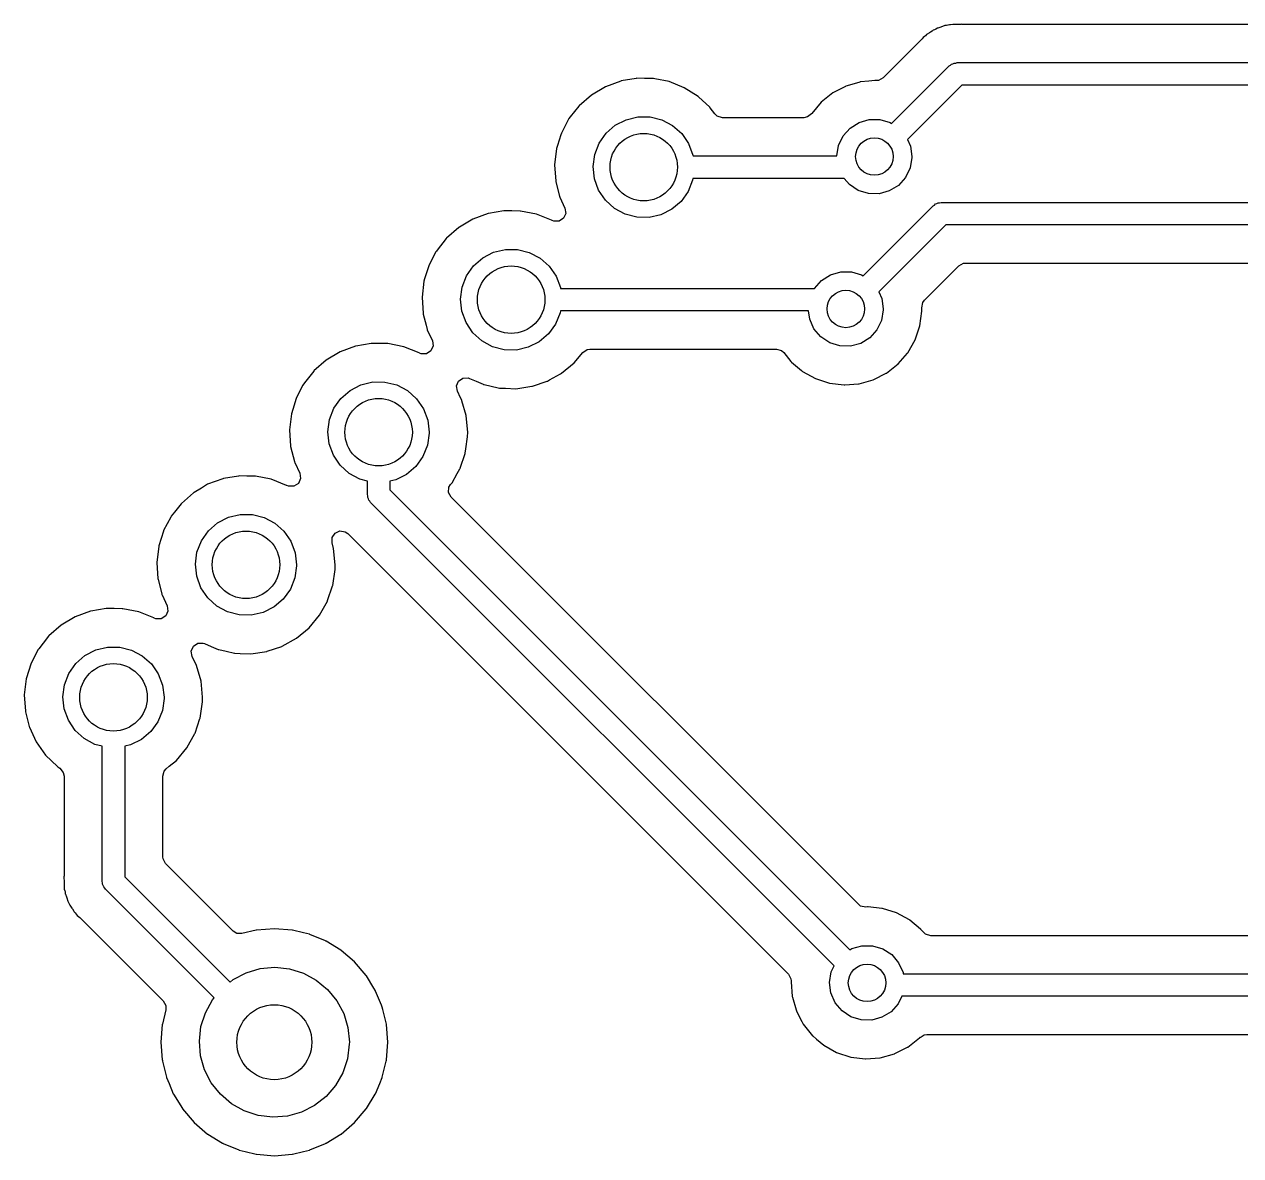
# Model space of a CAD drawing. Extents: x 41 to 172, y -227 to -42.
# Drawn here: x 56.99 to 73.21, y -91.05 to -75.96 of the extents above; entities that cross this region are included whole.
import ezdxf

# ---------------------------------------------------------------- set-up
doc = ezdxf.new("R2010")
doc.units = 0
doc.layers.add('BLACK', color=7, linetype='CONTINUOUS')

msp = doc.modelspace()

# ---------------------------------------------------------------- linework, layer by layer
at = {"layer": 'BLACK', "linetype": 'CONTINUOUS'}
for p, q in [((69.0954, -76.0495), (69.0719, -76.0665)), ((69.1092, -76.0394), (69.0954, -76.0495)), ((69.1292, -76.0315), (69.1092, -76.0394)), ((69.1469, -76.0228), (69.1292, -76.0315)), ((69.1654, -76.0119), (69.1469, -76.0228)), ((69.173, -76.0096), (69.1654, -76.0119)), ((69.2097, -75.999), (69.173, -76.0096)), ((69.173, -76.0096), (69.173, -76.0096)), ((69.221, -75.9951), (69.2097, -75.999)), ((69.2566, -75.981), (69.221, -75.9951)), ((69.2639, -75.9781), (69.2566, -75.981)), ((69.2566, -75.981), (69.2566, -75.981)), ((69.2817, -75.9759), (69.2639, -75.9781)), ((69.2852, -75.9754), (69.2817, -75.9759)), ((69.3046, -75.9714), (69.2852, -75.9754)), ((69.3107, -75.9696), (69.3046, -75.9714)), ((69.3252, -75.9654), (69.3107, -75.9696)), ((69.3331, -75.9652), (69.3252, -75.9654)), ((69.3386, -75.965), (69.3331, -75.9652)), ((69.3331, -75.9652), (69.3331, -75.9652)), ((69.3714, -75.964), (69.3386, -75.965)), ((69.3832, -75.9631), (69.3714, -75.964)), ((69.3836, -75.963), (69.3832, -75.9631)), ((69.3876, -75.9625), (69.3836, -75.963)), ((69.3836, -75.963), (69.3836, -75.963)), ((69.4166, -75.9625), (69.3876, -75.9625)), ((69.4206, -75.9624), (69.4166, -75.9625)), ((69.4835, -75.9605), (69.4206, -75.9624)), ((69.4915, -75.9602), (69.4835, -75.9605)), ((69.4835, -75.9605), (69.4835, -75.9605)), ((69.4992, -75.9619), (69.4915, -75.9602)), ((69.5111, -75.9625), (69.4992, -75.9619)), ((87.1901, -75.9625), (69.5111, -75.9625)), ((68.9372, -76.1815), (68.4435, -76.6753)), ((68.9452, -76.1728), (68.9372, -76.1815)), ((68.962, -76.1525), (68.9452, -76.1728)), ((68.9746, -76.1372), (68.962, -76.1525)), ((68.992, -76.1246), (68.9746, -76.1372)), ((69.007, -76.1117), (68.992, -76.1246)), ((69.0222, -76.0965), (69.007, -76.1117)), ((69.029, -76.0925), (69.0222, -76.0965)), ((69.062, -76.073), (69.029, -76.0925)), ((69.029, -76.0925), (69.029, -76.0925)), ((69.0719, -76.0665), (69.062, -76.073)), ((68.5552, -77.2827), (69.3229, -76.5149)), ((69.3229, -76.5149), (69.34, -76.5051)), ((69.34, -76.5051), (69.354, -76.4911)), ((69.354, -76.4911), (69.3731, -76.486)), ((69.3731, -76.486), (69.3902, -76.4761)), ((69.3902, -76.4761), (69.4099, -76.4761)), ((69.4099, -76.4761), (69.429, -76.471)), ((69.429, -76.471), (87.6096, -76.471)), ((65.1516, -76.6806), (64.9486, -76.7154)), ((65.1573, -76.6796), (65.1516, -76.6806)), ((65.1516, -76.6806), (65.1516, -76.6806)), ((65.26, -76.6809), (65.1573, -76.6796)), ((65.369, -76.6824), (65.26, -76.6809)), ((65.3748, -76.6824), (65.369, -76.6824)), ((65.369, -76.6824), (65.369, -76.6824)), ((65.3805, -76.6836), (65.3748, -76.6824)), ((65.4004, -76.6875), (65.3805, -76.6836)), ((65.3805, -76.6836), (65.3805, -76.6836)), ((65.5881, -76.7249), (65.4004, -76.6875)), ((68.3331, -76.7106), (68.2506, -76.7182)), ((68.3392, -76.7113), (68.3331, -76.7106)), ((68.3412, -76.7115), (68.3392, -76.7113)), ((68.3392, -76.7113), (68.3392, -76.7113)), ((68.3444, -76.7113), (68.3412, -76.7115)), ((68.3454, -76.7113), (68.3444, -76.7113)), ((68.3811, -76.7093), (68.3454, -76.7113)), ((68.3454, -76.7113), (68.3454, -76.7113)), ((68.4435, -76.6753), (68.3811, -76.7093)), ((64.7389, -76.7917), (64.5519, -76.9029)), ((64.9429, -76.7164), (64.7389, -76.7917)), ((64.9486, -76.7154), (64.9429, -76.7164)), ((64.9486, -76.7154), (64.9486, -76.7154)), ((65.7902, -76.8055), (65.5881, -76.7249)), ((65.9741, -76.9215), (65.7902, -76.8055)), ((67.8501, -76.8347), (67.7711, -76.876)), ((67.9409, -76.7873), (67.8501, -76.8347)), ((67.9464, -76.7844), (67.9409, -76.7873)), ((67.9409, -76.7873), (67.9409, -76.7873)), ((68.0251, -76.7612), (67.9464, -76.7844)), ((68.1302, -76.7303), (68.0251, -76.7612)), ((68.1361, -76.7286), (68.1302, -76.7303)), ((68.1302, -76.7303), (68.1302, -76.7303)), ((68.1422, -76.728), (68.1361, -76.7286)), ((68.1423, -76.728), (68.1422, -76.728)), ((68.2506, -76.7182), (68.1423, -76.728)), ((69.4911, -76.771), (68.7661, -77.4961)), ((87.6079, -76.771), (69.4911, -76.771)), ((64.5519, -76.9029), (64.3884, -77.0463)), ((65.9784, -76.9255), (65.9741, -76.9215)), ((66.1296, -77.0653), (65.9784, -76.9255)), ((65.9784, -76.9255), (65.9784, -76.9255)), ((67.617, -77), (67.4898, -77.1515)), ((67.7711, -76.876), (67.617, -77)), ((64.2703, -77.1961), (64.2537, -77.2172)), ((64.3848, -77.0509), (64.2703, -77.1961)), ((64.3884, -77.0463), (64.3848, -77.0509)), ((65.0153, -77.2318), (65.173, -77.194)), ((65.173, -77.194), (65.3352, -77.1948)), ((65.3352, -77.1948), (65.4925, -77.2343)), ((66.1338, -77.0692), (66.1296, -77.0653)), ((66.1373, -77.0738), (66.1338, -77.0692)), ((66.1982, -77.1554), (66.1373, -77.0738)), ((66.1373, -77.0738), (66.1373, -77.0738)), ((66.231, -77.186), (66.1982, -77.1554)), ((66.2992, -77.206), (66.231, -77.186)), ((67.4358, -77.1961), (67.3868, -77.206)), ((67.4894, -77.1523), (67.4358, -77.1961)), ((67.4898, -77.1515), (67.4894, -77.1523)), ((64.2537, -77.2172), (64.1525, -77.4096)), ((64.7489, -77.4128), (64.8712, -77.3062)), ((64.8712, -77.3062), (65.0153, -77.2318)), ((65.4925, -77.2343), (65.6358, -77.3102)), ((65.6358, -77.3102), (65.7569, -77.4181)), ((67.3868, -77.206), (66.2992, -77.206)), ((67.9081, -77.4495), (68.0019, -77.3432)), ((68.0019, -77.3432), (68.1218, -77.2676)), ((68.1218, -77.2676), (68.2581, -77.2286)), ((68.2581, -77.2286), (68.3999, -77.2295)), ((68.3999, -77.2295), (68.5357, -77.2701)), ((68.5357, -77.2701), (68.5552, -77.2827)), ((64.1451, -77.4334), (64.1003, -77.5775)), ((64.1525, -77.4096), (64.1451, -77.4334)), ((64.6557, -77.5455), (64.7489, -77.4128)), ((65.7569, -77.4181), (65.8487, -77.5518)), ((67.8478, -77.5778), (67.9081, -77.4495)), ((68.7661, -77.4961), (68.8059, -77.5837)), ((64.088, -77.6174), (64.0624, -77.8334)), ((64.1003, -77.5775), (64.088, -77.6174)), ((64.5968, -77.6966), (64.6557, -77.5455)), ((65.8487, -77.5518), (65.9061, -77.7035)), ((67.8266, -77.7145), (67.8478, -77.5778)), ((68.8059, -77.5837), (68.826, -77.724)), ((64.0624, -77.8334), (64.0766, -78.0504)), ((64.5756, -77.8574), (64.5968, -77.6966)), ((65.9061, -77.7035), (65.9074, -77.7145)), ((65.9074, -77.7145), (67.8266, -77.7145)), ((68.8259, -77.7362), (68.8023, -77.876)), ((68.826, -77.724), (68.8259, -77.7362)), ((64.5934, -78.0186), (64.5756, -77.8574)), ((68.7405, -78.0036), (68.6454, -78.1087)), ((68.8023, -77.876), (68.7405, -78.0036)), ((64.0766, -78.0504), (64.078, -78.056)), ((64.078, -78.056), (64.078, -78.056)), ((64.078, -78.056), (64.1287, -78.2557)), ((64.6491, -78.1709), (64.5934, -78.0186)), ((64.7396, -78.3056), (64.6491, -78.1709)), ((65.9026, -78.0392), (65.8421, -78.1897)), ((65.9061, -78.0145), (65.9026, -78.0392)), ((67.9236, -78.0145), (65.9061, -78.0145)), ((67.9927, -78.0967), (67.9236, -78.0145)), ((68.1107, -78.1753), (67.9927, -78.0967)), ((68.6454, -78.1087), (68.5246, -78.1829)), ((64.1287, -78.2557), (64.1302, -78.2612)), ((64.1302, -78.2612), (64.1326, -78.2665)), ((64.1326, -78.2665), (64.1995, -78.4116)), ((64.8595, -78.4147), (64.7396, -78.3056)), ((65.7474, -78.3214), (65.6241, -78.4267)), ((65.8421, -78.1897), (65.7474, -78.3214)), ((68.2461, -78.2176), (68.1107, -78.1753)), ((68.3878, -78.2202), (68.2461, -78.2176)), ((68.5246, -78.1829), (68.3878, -78.2202)), ((63.1752, -78.4842), (62.9711, -78.5595)), ((63.1809, -78.4832), (63.1752, -78.4842)), ((63.3838, -78.4483), (63.1809, -78.4832)), ((63.1809, -78.4832), (63.1809, -78.4832)), ((63.3895, -78.4474), (63.3838, -78.4483)), ((63.3838, -78.4483), (63.3838, -78.4483)), ((63.4922, -78.4487), (63.3895, -78.4474)), ((63.6013, -78.4501), (63.4922, -78.4487)), ((63.607, -78.4502), (63.6013, -78.4501)), ((63.6013, -78.4501), (63.6013, -78.4501)), ((63.8204, -78.4926), (63.607, -78.4502)), ((64.0224, -78.5732), (63.8204, -78.4926)), ((64.2098, -78.4818), (64.1806, -78.5465)), ((64.1995, -78.4116), (64.2098, -78.4818)), ((65.0021, -78.4921), (64.8595, -78.4147)), ((65.159, -78.5332), (65.0021, -78.4921)), ((65.6241, -78.4267), (65.4792, -78.4996)), ((68.1742, -79.3147), (69.1089, -78.3799)), ((69.1089, -78.3799), (69.126, -78.3701)), ((69.126, -78.3701), (69.14, -78.3561)), ((69.14, -78.3561), (69.1591, -78.351)), ((69.1591, -78.351), (69.1762, -78.3411)), ((69.1762, -78.3411), (69.1959, -78.3411)), ((69.1959, -78.3411), (69.215, -78.336)), ((69.215, -78.336), (88.914, -78.336)), ((62.928, -78.5851), (62.792, -78.666)), ((62.9711, -78.5595), (62.928, -78.5851)), ((64.0273, -78.5763), (64.0224, -78.5732)), ((64.0278, -78.5766), (64.0273, -78.5763)), ((64.05, -78.5854), (64.0278, -78.5766)), ((64.121, -78.5851), (64.05, -78.5854)), ((64.1806, -78.5465), (64.121, -78.5851)), ((65.3211, -78.5358), (65.159, -78.5332)), ((65.4792, -78.4996), (65.3211, -78.5358)), ((69.2771, -78.636), (68.3851, -79.5281)), ((88.914, -78.636), (69.2771, -78.636)), ((62.6171, -78.8186), (62.4953, -78.9731)), ((62.6206, -78.8141), (62.6171, -78.8186)), ((62.7842, -78.6707), (62.6206, -78.8141)), ((62.792, -78.666), (62.7842, -78.6707)), ((62.4953, -78.9731), (62.486, -78.9849)), ((63.2475, -78.9996), (63.4052, -78.9617)), ((63.4052, -78.9617), (63.5674, -78.9626)), ((63.5674, -78.9626), (63.7247, -79.0021)), ((62.4801, -78.9962), (62.3847, -79.1774)), ((62.4833, -78.99), (62.4801, -78.9962)), ((62.486, -78.9849), (62.4833, -78.99)), ((62.9812, -79.1806), (63.1034, -79.074)), ((63.1034, -79.074), (63.2475, -78.9996)), ((63.7247, -79.0021), (63.868, -79.078)), ((63.868, -79.078), (63.9891, -79.1859)), ((69.5132, -79.1474), (69.5399, -79.1445)), ((69.5399, -79.1445), (88.6008, -79.1445)), ((62.383, -79.1829), (62.3292, -79.356)), ((62.3847, -79.1774), (62.383, -79.1829)), ((62.8879, -79.3133), (62.9812, -79.1806)), ((63.9891, -79.1859), (64.081, -79.3195)), ((67.6209, -79.3752), (67.7408, -79.2996)), ((67.7408, -79.2996), (67.8771, -79.2606)), ((67.8771, -79.2606), (68.0189, -79.2615)), ((68.0189, -79.2615), (68.1547, -79.3021)), ((68.1547, -79.3021), (68.1742, -79.3147)), ((68.9932, -79.6391), (69.4509, -79.1814)), ((69.4509, -79.1814), (69.5132, -79.1474)), ((62.3202, -79.3851), (62.2946, -79.6011)), ((62.3292, -79.356), (62.3202, -79.3851)), ((62.8078, -79.6252), (62.829, -79.4644)), ((62.829, -79.4644), (62.8879, -79.3133)), ((64.081, -79.3195), (64.1383, -79.4712)), ((67.5271, -79.4815), (67.6209, -79.3752)), ((62.2946, -79.6011), (62.3089, -79.8182)), ((62.8256, -79.7864), (62.8078, -79.6252)), ((64.1383, -79.4712), (64.1396, -79.4823)), ((64.1396, -79.4823), (67.5267, -79.4823)), ((67.5267, -79.4823), (67.5271, -79.4815)), ((68.3851, -79.5281), (68.4249, -79.6157)), ((68.4249, -79.6157), (68.445, -79.756)), ((62.8814, -79.9387), (62.8256, -79.7864)), ((64.1383, -79.7823), (64.1348, -79.807)), ((67.4493, -79.7823), (64.1383, -79.7823)), ((67.4634, -79.8905), (67.4493, -79.7823)), ((68.4449, -79.7682), (68.4213, -79.908)), ((68.445, -79.756), (68.4449, -79.7682)), ((68.9332, -79.9805), (68.958, -79.7843)), ((68.9569, -79.7405), (68.9701, -79.6707)), ((68.9584, -79.756), (68.9569, -79.7405)), ((68.958, -79.7843), (68.9584, -79.756)), ((68.9701, -79.6707), (68.9932, -79.6391)), ((62.3089, -79.8182), (62.3103, -79.8238)), ((62.3103, -79.8238), (62.3103, -79.8238)), ((62.3103, -79.8238), (62.3485, -79.9744)), ((62.9718, -80.0733), (62.8814, -79.9387)), ((64.1348, -79.807), (64.0743, -79.9574)), ((67.5205, -80.0202), (67.4634, -79.8905)), ((68.4213, -79.908), (68.3595, -80.0356)), ((62.3485, -79.9744), (62.3624, -80.029)), ((62.3624, -80.029), (62.3648, -80.0343)), ((62.3648, -80.0343), (62.4317, -80.1794)), ((63.0918, -80.1825), (62.9718, -80.0733)), ((63.9797, -80.0892), (63.8563, -80.1945)), ((64.0743, -79.9574), (63.9797, -80.0892)), ((67.6117, -80.1287), (67.5205, -80.0202)), ((68.3595, -80.0356), (68.2644, -80.1407)), ((68.8708, -80.1682), (68.9332, -79.9805)), ((61.4074, -80.252), (61.2033, -80.3272)), ((61.4131, -80.251), (61.4074, -80.252)), ((61.6161, -80.2161), (61.4131, -80.251)), ((61.4131, -80.251), (61.4131, -80.251)), ((61.6218, -80.2151), (61.6161, -80.2161)), ((61.6161, -80.2161), (61.6161, -80.2161)), ((61.7244, -80.2165), (61.6218, -80.2151)), ((61.8335, -80.2179), (61.7244, -80.2165)), ((61.8393, -80.218), (61.8335, -80.2179)), ((61.8335, -80.2179), (61.8335, -80.2179)), ((62.0526, -80.2604), (61.8393, -80.218)), ((62.2546, -80.341), (62.0526, -80.2604)), ((62.4421, -80.2496), (62.4128, -80.3143)), ((62.4317, -80.1794), (62.4421, -80.2496)), ((63.2343, -80.2599), (63.0918, -80.1825)), ((63.3912, -80.301), (63.2343, -80.2599)), ((63.7114, -80.2674), (63.5534, -80.3036)), ((63.8563, -80.1945), (63.7114, -80.2674)), ((67.7297, -80.2073), (67.6117, -80.1287)), ((67.8651, -80.2496), (67.7297, -80.2073)), ((68.0068, -80.2522), (67.8651, -80.2496)), ((68.1436, -80.2149), (68.0068, -80.2522)), ((68.2644, -80.1407), (68.1436, -80.2149)), ((68.7731, -80.3401), (68.8708, -80.1682)), ((61.0164, -80.4385), (60.8529, -80.5819)), ((61.2033, -80.3272), (61.0164, -80.4385)), ((62.2595, -80.3441), (62.2546, -80.341)), ((62.2601, -80.3444), (62.2595, -80.3441)), ((62.2822, -80.3531), (62.2601, -80.3444)), ((62.3532, -80.3529), (62.2822, -80.3531)), ((62.4128, -80.3143), (62.3532, -80.3529)), ((63.5534, -80.3036), (63.3912, -80.301)), ((64.3232, -80.4727), (64.4368, -80.3362)), ((64.4368, -80.3362), (64.4957, -80.2966)), ((64.4957, -80.2966), (64.5337, -80.2908)), ((64.5337, -80.2908), (67.021, -80.2908)), ((67.021, -80.2908), (67.0891, -80.3108)), ((67.0891, -80.3108), (67.1198, -80.3385)), ((67.1198, -80.3385), (67.2122, -80.4551)), ((68.6438, -80.4899), (68.7674, -80.3467)), ((68.7674, -80.3467), (68.769, -80.3448)), ((68.769, -80.3448), (68.7731, -80.3401)), ((68.769, -80.3448), (68.769, -80.3448)), ((60.8493, -80.5864), (60.726, -80.7428)), ((60.8529, -80.5819), (60.8493, -80.5864)), ((64.156, -80.6118), (64.3232, -80.4727)), ((67.2122, -80.4551), (67.2122, -80.4551)), ((67.2122, -80.4551), (67.216, -80.46)), ((67.216, -80.46), (67.2207, -80.4639)), ((67.2207, -80.4639), (67.2207, -80.4639)), ((67.2207, -80.4639), (67.3556, -80.5787)), ((67.3556, -80.5787), (67.3666, -80.5881)), ((67.3666, -80.5881), (67.5393, -80.6846)), ((68.488, -80.6116), (68.6438, -80.4899)), ((60.7155, -80.7578), (60.7069, -80.7742)), ((60.7182, -80.7527), (60.7155, -80.7578)), ((60.726, -80.7428), (60.7182, -80.7527)), ((61.3356, -80.8417), (61.4797, -80.7674)), ((61.4797, -80.7674), (61.6374, -80.7295)), ((61.6374, -80.7295), (61.7996, -80.7304)), ((61.7996, -80.7304), (61.9569, -80.7699)), ((62.753, -80.7836), (62.7806, -80.7182)), ((62.7806, -80.7182), (62.8392, -80.6781)), ((62.8392, -80.6781), (62.9101, -80.676)), ((62.9101, -80.676), (62.928, -80.6821)), ((62.928, -80.6821), (63.0178, -80.7207)), ((63.0178, -80.7207), (63.1102, -80.7604)), ((63.1102, -80.7604), (63.1102, -80.7604)), ((63.1102, -80.7604), (63.1155, -80.7627)), ((63.1155, -80.7627), (63.1211, -80.7639)), ((63.1211, -80.7639), (63.3108, -80.8068)), ((63.7657, -80.7861), (63.9608, -80.7199)), ((63.9608, -80.7199), (63.9662, -80.7181)), ((63.9608, -80.7199), (63.9608, -80.7199)), ((63.9662, -80.7181), (63.9941, -80.7025)), ((63.9941, -80.7025), (64.1413, -80.62)), ((64.1413, -80.62), (64.156, -80.6118)), ((67.5393, -80.6846), (67.7274, -80.7457)), ((67.7274, -80.7457), (67.9238, -80.7692)), ((67.9299, -80.7687), (68.1148, -80.7545)), ((68.1148, -80.7545), (68.121, -80.754)), ((68.1148, -80.7545), (68.1148, -80.7545)), ((68.121, -80.754), (68.3115, -80.7008)), ((68.3115, -80.7008), (68.317, -80.698)), ((68.317, -80.698), (68.4825, -80.6144)), ((68.317, -80.698), (68.317, -80.698)), ((68.4825, -80.6144), (68.488, -80.6116)), ((68.4825, -80.6144), (68.4825, -80.6144)), ((60.7069, -80.7742), (60.6169, -80.9452)), ((61.2134, -80.9484), (61.3356, -80.8417)), ((61.9569, -80.7699), (62.1003, -80.8458)), ((62.1003, -80.8458), (62.2214, -80.9536)), ((62.7652, -80.8536), (62.753, -80.7836)), ((62.8079, -80.9401), (62.7652, -80.8536)), ((63.3108, -80.8068), (63.3277, -80.8107)), ((63.3277, -80.8107), (63.3334, -80.8109)), ((63.3334, -80.8109), (63.3334, -80.8109)), ((63.3334, -80.8109), (63.4064, -80.8138)), ((63.4064, -80.8138), (63.545, -80.8192)), ((63.545, -80.8192), (63.7603, -80.788)), ((63.7603, -80.788), (63.7657, -80.7861)), ((63.7657, -80.7861), (63.7657, -80.7861)), ((67.9238, -80.7692), (67.9299, -80.7687)), ((67.9299, -80.7687), (67.9299, -80.7687)), ((60.6152, -80.9507), (60.5702, -81.0957)), ((60.6169, -80.9452), (60.6152, -80.9507)), ((61.0612, -81.2322), (61.1201, -81.0811)), ((61.1201, -81.0811), (61.2134, -80.9484)), ((62.2214, -80.9536), (62.3132, -81.0873)), ((62.3132, -81.0873), (62.3705, -81.239)), ((62.8247, -80.9741), (62.8079, -80.9401)), ((62.8262, -80.9796), (62.8247, -80.9741)), ((62.8819, -81.1771), (62.8262, -80.9796)), ((60.5524, -81.1529), (60.5269, -81.3689)), ((60.5702, -81.0957), (60.5524, -81.1529)), ((61.0401, -81.393), (61.0612, -81.2322)), ((62.3705, -81.239), (62.39, -81.4)), ((62.8837, -81.1834), (62.8819, -81.1771)), ((62.9036, -81.4), (62.8837, -81.1834)), ((60.5269, -81.3689), (60.5411, -81.586)), ((61.0579, -81.5542), (61.0401, -81.393)), ((62.3899, -81.4142), (62.367, -81.5747)), ((62.39, -81.4), (62.3899, -81.4142)), ((62.902, -81.4622), (62.9036, -81.4)), ((61.1136, -81.7065), (61.0579, -81.5542)), ((62.367, -81.5747), (62.3065, -81.7252)), ((62.8789, -81.621), (62.902, -81.4622)), ((60.5411, -81.586), (60.5425, -81.5916)), ((60.5425, -81.5916), (60.5425, -81.5916)), ((60.5425, -81.5916), (60.5932, -81.7912)), ((61.2041, -81.8411), (61.1136, -81.7065)), ((62.3065, -81.7252), (62.2119, -81.8569)), ((62.8027, -81.878), (62.8689, -81.683)), ((62.8689, -81.683), (62.8708, -81.6775)), ((62.8689, -81.683), (62.8689, -81.683)), ((62.8708, -81.6775), (62.8789, -81.621)), ((60.5932, -81.7912), (60.5946, -81.7968)), ((60.5946, -81.7968), (60.597, -81.802)), ((60.597, -81.802), (60.6639, -81.9471)), ((61.324, -81.9502), (61.2041, -81.8411)), ((62.2119, -81.8569), (62.0886, -81.9622)), ((62.7633, -81.9506), (62.798, -81.8885)), ((62.798, -81.8885), (62.8008, -81.8835)), ((62.798, -81.8885), (62.798, -81.8885)), ((62.8008, -81.8835), (62.8027, -81.878)), ((62.8027, -81.878), (62.8027, -81.878)), ((59.6396, -82.0197), (59.4356, -82.095)), ((59.6453, -82.0187), (59.6396, -82.0197)), ((59.8483, -81.9839), (59.6453, -82.0187)), ((59.6453, -82.0187), (59.6453, -82.0187)), ((59.854, -81.9829), (59.8483, -81.9839)), ((59.8483, -81.9839), (59.8483, -81.9839)), ((59.9567, -81.9842), (59.854, -81.9829)), ((60.0657, -81.9857), (59.9567, -81.9842)), ((60.0715, -81.9857), (60.0657, -81.9857)), ((60.0657, -81.9857), (60.0657, -81.9857)), ((60.2848, -82.0282), (60.0715, -81.9857)), ((60.4869, -82.1088), (60.2848, -82.0282)), ((60.6743, -82.0174), (60.645, -82.082)), ((60.6639, -81.9471), (60.6743, -82.0174)), ((61.4665, -82.0276), (61.324, -81.9502)), ((61.565, -82.0535), (61.4665, -82.0276)), ((61.565, -82.2307), (61.565, -82.0535)), ((61.9437, -82.0351), (61.865, -82.0531)), ((61.865, -82.0531), (61.865, -82.1685)), ((62.0886, -81.9622), (61.9437, -82.0351)), ((62.6946, -82.0732), (62.7633, -81.9506)), ((59.2486, -82.2062), (59.0851, -82.3496)), ((59.2545, -82.2027), (59.2486, -82.2062)), ((59.3518, -82.1448), (59.2545, -82.2027)), ((59.4356, -82.095), (59.3518, -82.1448)), ((60.4917, -82.1119), (60.4869, -82.1088)), ((60.4923, -82.1121), (60.4917, -82.1119)), ((60.5144, -82.1209), (60.4923, -82.1121)), ((60.5854, -82.1206), (60.5144, -82.1209)), ((60.645, -82.082), (60.5854, -82.1206)), ((61.865, -82.1685), (67.9994, -88.3029)), ((62.6484, -82.2045), (62.6535, -82.1337)), ((62.6825, -82.2668), (62.6484, -82.2045)), ((62.6535, -82.1337), (62.6747, -82.0972)), ((62.6747, -82.0972), (62.6909, -82.0777)), ((62.6909, -82.0777), (62.6946, -82.0732)), ((62.6909, -82.0777), (62.6909, -82.0777)), ((59.0815, -82.3542), (58.9939, -82.4653)), ((59.0851, -82.3496), (59.0815, -82.3542)), ((61.5701, -82.2497), (61.565, -82.2307)), ((61.5701, -82.2695), (61.5701, -82.2497)), ((61.58, -82.2866), (61.5701, -82.2695)), ((61.5851, -82.3057), (61.58, -82.2866)), ((61.5991, -82.3196), (61.5851, -82.3057)), ((61.609, -82.3367), (61.5991, -82.3196)), ((67.7883, -88.5161), (61.609, -82.3367)), ((68.1118, -87.6962), (62.6825, -82.2668)), ((58.9445, -82.5317), (58.8492, -82.7129)), ((58.9478, -82.5256), (58.9445, -82.5317)), ((58.9504, -82.5205), (58.9478, -82.5256)), ((58.9939, -82.4653), (58.9504, -82.5205)), ((59.5679, -82.6095), (59.712, -82.5351)), ((59.712, -82.5351), (59.8697, -82.4973)), ((59.8697, -82.4973), (60.0319, -82.4981)), ((60.0319, -82.4981), (60.1892, -82.5376)), ((60.1892, -82.5376), (60.3325, -82.6135)), ((58.8492, -82.7129), (58.8475, -82.7185)), ((59.4456, -82.7161), (59.5679, -82.6095)), ((60.3325, -82.6135), (60.4536, -82.7214)), ((58.8475, -82.7185), (58.7864, -82.915)), ((59.2935, -82.9999), (59.3524, -82.8488)), ((59.3524, -82.8488), (59.4456, -82.7161)), ((60.4536, -82.7214), (60.5454, -82.8551)), ((60.5454, -82.8551), (60.6028, -83.0068)), ((61.0944, -82.875), (61.0952, -82.804)), ((61.1159, -82.9512), (61.0944, -82.875)), ((61.0952, -82.804), (61.1342, -82.7447)), ((61.1342, -82.7447), (61.1991, -82.7159)), ((61.1991, -82.7159), (61.2693, -82.7267)), ((61.2693, -82.7267), (61.3048, -82.7517)), ((61.3048, -82.7517), (67.1789, -88.6258)), ((58.7847, -82.9207), (58.7591, -83.1367)), ((58.7864, -82.915), (58.7847, -82.9207)), ((59.2723, -83.1607), (59.2935, -82.9999)), ((60.6028, -83.0068), (60.6223, -83.1678)), ((61.1358, -83.1678), (61.1159, -82.9512)), ((58.7591, -83.1367), (58.7733, -83.3537)), ((59.2901, -83.3219), (59.2723, -83.1607)), ((60.6221, -83.1819), (60.5993, -83.3425)), ((60.6223, -83.1678), (60.6221, -83.1819)), ((61.1342, -83.23), (61.1358, -83.1678)), ((58.7733, -83.3537), (58.7747, -83.3593)), ((58.7747, -83.3593), (58.7747, -83.3593)), ((58.7747, -83.3593), (58.8254, -83.559)), ((59.3458, -83.4742), (59.2901, -83.3219)), ((60.5993, -83.3425), (60.5388, -83.493)), ((61.103, -83.4453), (61.1342, -83.23)), ((59.4363, -83.6089), (59.3458, -83.4742)), ((60.5388, -83.493), (60.4441, -83.6247)), ((61.0349, -83.6458), (61.1011, -83.4507)), ((61.1011, -83.4507), (61.103, -83.4453)), ((61.1011, -83.4507), (61.1011, -83.4507)), ((58.8254, -83.559), (58.8269, -83.5645)), ((58.8269, -83.5645), (58.8293, -83.5698)), ((58.8293, -83.5698), (58.8962, -83.7149)), ((59.5562, -83.718), (59.4363, -83.6089)), ((60.4441, -83.6247), (60.3208, -83.73)), ((60.9268, -83.841), (61.0331, -83.6512)), ((61.0331, -83.6512), (61.0349, -83.6458)), ((61.0349, -83.6458), (61.0349, -83.6458)), ((57.8719, -83.7875), (57.6678, -83.8628)), ((57.8776, -83.7865), (57.8719, -83.7875)), ((58.0805, -83.7516), (57.8776, -83.7865)), ((57.8776, -83.7865), (57.8776, -83.7865)), ((58.0862, -83.7507), (58.0805, -83.7516)), ((58.0805, -83.7516), (58.0805, -83.7516)), ((58.1889, -83.752), (58.0862, -83.7507)), ((58.298, -83.7534), (58.1889, -83.752)), ((58.3037, -83.7535), (58.298, -83.7534)), ((58.298, -83.7534), (58.298, -83.7534)), ((58.5171, -83.7959), (58.3037, -83.7535)), ((58.7191, -83.8765), (58.5171, -83.7959)), ((58.9065, -83.7851), (58.8773, -83.8498)), ((58.8962, -83.7149), (58.9065, -83.7851)), ((59.6988, -83.7954), (59.5562, -83.718)), ((59.8557, -83.8365), (59.6988, -83.7954)), ((60.0178, -83.8391), (59.8557, -83.8365)), ((60.1759, -83.8029), (60.0178, -83.8391)), ((60.3208, -83.73), (60.1759, -83.8029)), ((60.7877, -84.0082), (60.9268, -83.841)), ((57.4809, -83.974), (57.3173, -84.1174)), ((57.6678, -83.8628), (57.4809, -83.974)), ((58.724, -83.8796), (58.7191, -83.8765)), ((58.7245, -83.8799), (58.724, -83.8796)), ((58.7467, -83.8887), (58.7245, -83.8799)), ((58.8177, -83.8884), (58.7467, -83.8887)), ((58.8773, -83.8498), (58.8177, -83.8884)), ((60.6205, -84.1473), (60.7877, -84.0082)), ((57.3138, -84.1219), (57.2415, -84.2136)), ((57.3173, -84.1174), (57.3138, -84.1219)), ((60.4307, -84.2536), (60.6205, -84.1473)), ((57.1768, -84.2995), (57.0814, -84.4807)), ((57.18, -84.2933), (57.1768, -84.2995)), ((57.1827, -84.2882), (57.18, -84.2933)), ((57.2415, -84.2136), (57.1827, -84.2882)), ((57.8001, -84.3773), (57.9442, -84.3029)), ((57.9442, -84.3029), (58.1019, -84.265)), ((58.1019, -84.265), (58.2641, -84.2659)), ((58.2641, -84.2659), (58.4214, -84.3054)), ((58.4214, -84.3054), (58.5647, -84.3813)), ((59.2175, -84.3192), (59.2451, -84.2537)), ((59.2297, -84.3891), (59.2175, -84.3192)), ((59.2451, -84.2537), (59.3036, -84.2136)), ((59.3036, -84.2136), (59.3746, -84.2115)), ((59.3746, -84.2115), (59.3924, -84.2176)), ((59.3924, -84.2176), (59.4822, -84.2562)), ((59.4822, -84.2562), (59.5747, -84.2959)), ((59.5747, -84.2959), (59.5747, -84.2959)), ((59.5747, -84.2959), (59.58, -84.2982)), ((59.58, -84.2982), (59.5856, -84.2995)), ((59.5856, -84.2995), (59.6837, -84.3217)), ((59.6837, -84.3217), (59.7921, -84.3462)), ((60.0095, -84.3547), (60.2247, -84.3235)), ((60.2247, -84.3235), (60.2302, -84.3217)), ((60.2302, -84.3217), (60.4252, -84.2555)), ((60.2302, -84.3217), (60.2302, -84.3217)), ((60.4252, -84.2555), (60.4307, -84.2536)), ((60.4252, -84.2555), (60.4252, -84.2555)), ((57.0814, -84.4807), (57.0169, -84.6884)), ((57.5846, -84.6166), (57.6779, -84.4839)), ((57.6779, -84.4839), (57.8001, -84.3773)), ((58.5647, -84.3813), (58.6858, -84.4892)), ((58.6858, -84.4892), (58.7777, -84.6228)), ((59.2891, -84.5096), (59.2297, -84.3891)), ((59.7921, -84.3462), (59.7979, -84.3464)), ((59.7979, -84.3464), (59.7979, -84.3464)), ((59.7979, -84.3464), (59.8709, -84.3493)), ((59.8709, -84.3493), (60.0095, -84.3547)), ((57.5257, -84.7677), (57.5846, -84.6166)), ((58.7777, -84.6228), (58.835, -84.7746)), ((59.3482, -84.719), (59.2891, -84.5096)), ((57.0169, -84.6884), (56.9913, -84.9044)), ((57.5045, -84.9285), (57.5257, -84.7677)), ((58.835, -84.7746), (58.8545, -84.9356)), ((59.3681, -84.9356), (59.3482, -84.719)), ((56.9913, -84.9044), (57.0056, -85.1215)), ((57.5223, -85.0897), (57.5045, -84.9285)), ((58.8543, -84.9497), (58.8315, -85.1103)), ((58.8545, -84.9356), (58.8543, -84.9497)), ((59.3664, -84.9978), (59.3681, -84.9356)), ((57.0056, -85.1215), (57.007, -85.1271)), ((57.007, -85.1271), (57.007, -85.1271)), ((57.007, -85.1271), (57.0577, -85.3267)), ((57.5781, -85.242), (57.5223, -85.0897)), ((58.8315, -85.1103), (58.771, -85.2607)), ((59.3352, -85.213), (59.3664, -84.9978)), ((57.6685, -85.3766), (57.5781, -85.242)), ((58.771, -85.2607), (58.6764, -85.3925)), ((59.2672, -85.4135), (59.3334, -85.2185)), ((59.3334, -85.2185), (59.3352, -85.213)), ((59.3334, -85.2185), (59.3334, -85.2185)), ((57.0577, -85.3267), (57.0591, -85.3323)), ((57.0591, -85.3323), (57.1502, -85.5298)), ((57.7885, -85.4858), (57.6685, -85.3766)), ((58.6764, -85.3925), (58.553, -85.4978)), ((59.159, -85.6088), (59.2653, -85.419)), ((59.2653, -85.419), (59.2672, -85.4135)), ((59.2672, -85.4135), (59.2672, -85.4135)), ((57.1502, -85.5298), (57.2757, -85.7075)), ((57.931, -85.5632), (57.7885, -85.4858)), ((58.0295, -85.589), (57.931, -85.5632)), ((58.0295, -87.3895), (58.0295, -85.589)), ((58.4081, -85.5707), (58.3295, -85.5887)), ((58.3295, -85.5887), (58.3295, -87.3274)), ((58.553, -85.4978), (58.4081, -85.5707)), ((59.0199, -85.776), (59.159, -85.6088)), ((57.2757, -85.7075), (57.4315, -85.8593)), ((58.9247, -85.8552), (59.0199, -85.776)), ((57.4315, -85.8593), (57.4363, -85.8625)), ((57.4363, -85.8625), (57.4363, -85.8625)), ((57.4363, -85.8625), (57.465, -85.8816)), ((57.465, -85.8816), (57.5105, -85.9361)), ((57.5105, -85.9361), (57.521, -85.9864)), ((58.838, -85.9864), (58.858, -85.9183)), ((58.858, -85.9183), (58.8834, -85.8895)), ((58.8834, -85.8895), (58.9247, -85.8552)), ((57.521, -85.9864), (57.521, -87.3074)), ((58.838, -87.0645), (58.838, -85.9864)), ((58.8409, -87.0913), (58.838, -87.0645)), ((58.8749, -87.1536), (58.8409, -87.0913)), ((59.7751, -88.0538), (58.8749, -87.1536)), ((57.5204, -87.3193), (57.5187, -87.327)), ((57.5187, -87.327), (57.519, -87.335)), ((57.519, -87.335), (57.5209, -87.3979)), ((57.521, -87.3074), (57.5204, -87.3193)), ((57.5209, -87.3979), (57.521, -87.4018)), ((57.521, -87.4018), (57.521, -87.4309)), ((58.0346, -87.4086), (58.0295, -87.3895)), ((58.0346, -87.4283), (58.0346, -87.4086)), ((58.3295, -87.3274), (59.7347, -88.7326)), ((57.521, -87.4309), (57.5215, -87.4353)), ((57.5215, -87.4353), (57.5225, -87.4472)), ((57.5225, -87.4472), (57.5239, -87.4933)), ((57.5239, -87.4933), (57.5283, -87.5085)), ((57.5283, -87.5085), (57.5299, -87.5139)), ((57.5299, -87.5139), (57.5339, -87.5333)), ((57.5339, -87.5333), (57.5366, -87.5546)), ((57.5366, -87.5546), (57.5395, -87.5619)), ((57.5395, -87.5619), (57.5395, -87.5619)), ((57.5395, -87.5619), (57.5536, -87.5975)), ((58.0445, -87.4454), (58.0346, -87.4283)), ((58.0496, -87.4645), (58.0445, -87.4454)), ((58.0636, -87.4785), (58.0496, -87.4645)), ((58.0734, -87.4956), (58.0636, -87.4785)), ((59.5218, -88.9439), (58.0734, -87.4956)), ((57.5536, -87.5975), (57.5575, -87.6087)), ((57.5575, -87.6087), (57.5703, -87.6531)), ((57.5703, -87.6531), (57.5813, -87.6716)), ((57.5813, -87.6716), (57.59, -87.6893)), ((57.59, -87.6893), (57.5979, -87.7092)), ((57.5979, -87.7092), (57.625, -87.7466)), ((68.1427, -87.7188), (68.1118, -87.6962)), ((68.2123, -87.7325), (68.1427, -87.7188)), ((68.2353, -87.7305), (68.2123, -87.7325)), ((68.2414, -87.7311), (68.2353, -87.7305)), ((68.4258, -87.7505), (68.2414, -87.7311)), ((68.2414, -87.7311), (68.2414, -87.7311)), ((57.625, -87.7466), (57.6315, -87.7565)), ((57.6315, -87.7565), (57.651, -87.7895)), ((57.651, -87.7895), (57.651, -87.7895)), ((57.651, -87.7895), (57.655, -87.7963)), ((57.655, -87.7963), (57.6702, -87.8115)), ((57.6702, -87.8115), (57.683, -87.8265)), ((57.683, -87.8265), (57.6957, -87.8438)), ((57.6957, -87.8438), (57.7293, -87.8717)), ((57.7293, -87.8717), (57.7312, -87.8733)), ((57.7312, -87.8733), (57.74, -87.8813)), ((57.74, -87.8813), (58.8438, -88.9851)), ((68.432, -87.7511), (68.4258, -87.7505)), ((68.4258, -87.7505), (68.4258, -87.7505)), ((68.6209, -87.8096), (68.432, -87.7511)), ((68.7949, -87.9037), (68.6209, -87.8096)), ((68.7996, -87.9076), (68.7949, -87.9037)), ((59.8227, -88.0837), (59.7751, -88.0538)), ((60.0835, -88.0416), (59.8936, -88.0872)), ((60.0883, -88.0405), (60.0835, -88.0416)), ((60.0835, -88.0416), (60.0835, -88.0416)), ((60.325, -88.0218), (60.0883, -88.0405)), ((60.5617, -88.0405), (60.325, -88.0218)), ((60.5665, -88.0416), (60.5617, -88.0405)), ((60.7124, -88.0766), (60.5665, -88.0416)), ((60.5665, -88.0416), (60.5665, -88.0416)), ((68.9425, -88.0258), (68.7996, -87.9076)), ((68.7996, -87.9076), (68.7996, -87.9076)), ((68.9473, -88.0297), (68.9425, -88.0258)), ((68.9511, -88.0345), (68.9473, -88.0297)), ((68.9786, -88.0681), (68.9511, -88.0345)), ((68.9511, -88.0345), (68.9511, -88.0345)), ((59.8936, -88.0872), (59.8227, -88.0837)), ((60.7926, -88.0959), (60.7124, -88.0766)), ((60.7972, -88.0978), (60.7926, -88.0959)), ((61.0074, -88.1849), (60.7972, -88.0978)), ((60.7972, -88.0978), (60.7972, -88.0978)), ((61.012, -88.1868), (61.0074, -88.1849)), ((61.0074, -88.1849), (61.0074, -88.1849)), ((61.0162, -88.1893), (61.012, -88.1868)), ((61.2102, -88.3082), (61.0162, -88.1893)), ((69.0081, -88.0945), (68.9786, -88.0681)), ((69.0762, -88.1145), (69.0081, -88.0945)), ((87.1901, -88.1145), (69.0762, -88.1145)), ((61.2144, -88.3108), (61.2102, -88.3082)), ((61.2102, -88.3082), (61.2102, -88.3082)), ((61.395, -88.465), (61.2144, -88.3108)), ((67.9994, -88.3029), (68.024, -88.2874)), ((68.024, -88.2874), (68.1603, -88.2484)), ((68.1603, -88.2484), (68.3021, -88.2493)), ((68.3021, -88.2493), (68.4379, -88.2899)), ((68.4379, -88.2899), (68.5569, -88.367)), ((68.5569, -88.367), (68.6494, -88.4744)), ((60.1376, -88.5527), (60.332, -88.535)), ((60.332, -88.535), (60.5261, -88.5554)), ((61.5492, -88.6456), (61.395, -88.465)), ((67.75, -88.5976), (67.7883, -88.5161)), ((68.6494, -88.4744), (68.7081, -88.6035)), ((59.7347, -88.7326), (59.7774, -88.6982)), ((59.7774, -88.6982), (59.9504, -88.6078)), ((59.9504, -88.6078), (60.1376, -88.5527)), ((60.5261, -88.5554), (60.7125, -88.6131)), ((60.7125, -88.6131), (60.8842, -88.706)), ((60.8842, -88.706), (61.0346, -88.8304)), ((61.5518, -88.6498), (61.5492, -88.6456)), ((61.6524, -88.814), (61.5518, -88.6498)), ((61.5518, -88.6498), (61.5518, -88.6498)), ((67.1789, -88.6258), (67.2129, -88.6881)), ((67.2129, -88.6881), (67.2144, -88.7174)), ((67.7282, -88.7377), (67.75, -88.5976)), ((68.7081, -88.6035), (68.7109, -88.623)), ((68.7109, -88.623), (87.6096, -88.623)), ((61.0346, -88.8304), (61.1579, -88.9816)), ((61.6732, -88.848), (61.6524, -88.814)), ((61.6751, -88.8526), (61.6732, -88.848)), ((61.7523, -89.0389), (61.6751, -88.8526)), ((61.6751, -88.8526), (61.6751, -88.8526)), ((67.2144, -88.7174), (67.2157, -88.7174)), ((67.2156, -88.7235), (67.2149, -88.7297)), ((67.2149, -88.7297), (67.2315, -88.9267)), ((67.2157, -88.7174), (67.2156, -88.7235)), ((67.7466, -88.8783), (67.7282, -88.7377)), ((58.8438, -88.9851), (58.8778, -89.0474)), ((59.4059, -89.1411), (59.4999, -88.97)), ((59.4999, -88.97), (59.5218, -88.9439)), ((61.1579, -88.9816), (61.2495, -89.1539)), ((61.7641, -89.0674), (61.7523, -89.0389)), ((67.2315, -88.9267), (67.2332, -88.9327)), ((67.2332, -88.9327), (67.2822, -89.1036)), ((67.8037, -89.008), (67.7466, -88.8783)), ((67.8949, -89.1165), (67.8037, -89.008)), ((68.6427, -89.0234), (68.5476, -89.1285)), ((68.6914, -88.923), (68.6427, -89.0234)), ((87.6079, -88.923), (68.6914, -88.923)), ((58.8772, -89.1036), (58.8317, -89.293)), ((58.8778, -89.0474), (58.8772, -89.1036)), ((59.3469, -89.3271), (59.4059, -89.1411)), ((61.2495, -89.1539), (61.306, -89.3408)), ((61.772, -89.1001), (61.7641, -89.0674)), ((61.8183, -89.293), (61.772, -89.1001)), ((67.2822, -89.1036), (67.286, -89.1169)), ((67.286, -89.1169), (67.2888, -89.1223)), ((67.2888, -89.1223), (67.3582, -89.2574)), ((68.0129, -89.1951), (67.8949, -89.1165)), ((68.1482, -89.2374), (68.0129, -89.1951)), ((68.5476, -89.1285), (68.4268, -89.2027)), ((58.8305, -89.2983), (58.8118, -89.535)), ((58.8317, -89.293), (58.8305, -89.2983)), ((59.3251, -89.521), (59.3469, -89.3271)), ((61.306, -89.3408), (61.325, -89.535)), ((61.8195, -89.2983), (61.8183, -89.293)), ((61.8382, -89.535), (61.8195, -89.2983)), ((67.3582, -89.2574), (67.3764, -89.2928)), ((67.3764, -89.2928), (67.4992, -89.4478)), ((68.29, -89.24), (68.1482, -89.2374)), ((68.4268, -89.2027), (68.29, -89.24)), ((59.3414, -89.7155), (59.3251, -89.521)), ((67.4992, -89.4478), (67.5039, -89.4518)), ((67.5039, -89.4518), (67.5039, -89.4518)), ((67.5039, -89.4518), (67.5538, -89.4942)), ((67.5538, -89.4942), (67.6498, -89.5759)), ((68.7712, -89.5994), (68.927, -89.4777)), ((68.927, -89.4777), (68.9311, -89.473)), ((68.9311, -89.473), (68.9355, -89.4688)), ((68.9355, -89.4688), (68.9369, -89.4702)), ((68.9369, -89.4702), (68.9889, -89.4367)), ((68.9889, -89.4367), (69.0246, -89.4315)), ((69.0246, -89.4315), (87.1901, -89.4315)), ((58.8118, -89.535), (58.8305, -89.7717)), ((61.3246, -89.5629), (61.3001, -89.7565)), ((61.325, -89.535), (61.3246, -89.5629)), ((61.8195, -89.7717), (61.8382, -89.535)), ((67.6498, -89.5759), (67.8225, -89.6724)), ((67.8225, -89.6724), (68.0106, -89.7336)), ((68.5947, -89.6886), (68.6002, -89.6858)), ((68.6002, -89.6858), (68.7657, -89.6022)), ((68.6002, -89.6858), (68.6002, -89.6858)), ((68.7657, -89.6022), (68.7712, -89.5994)), ((68.7657, -89.6022), (68.7657, -89.6022)), ((58.8305, -89.7717), (58.8316, -89.7765)), ((58.8316, -89.7765), (58.8316, -89.7765)), ((58.8316, -89.7765), (58.8339, -89.7858)), ((58.8339, -89.7858), (58.8859, -90.0026)), ((59.3952, -89.9031), (59.3414, -89.7155)), ((61.3001, -89.7565), (61.2385, -89.9417)), ((61.7641, -90.0026), (61.8161, -89.7858)), ((61.8161, -89.7858), (61.8184, -89.7765)), ((61.8184, -89.7765), (61.8195, -89.7717)), ((61.8184, -89.7765), (61.8184, -89.7765)), ((68.0106, -89.7336), (68.207, -89.757)), ((68.207, -89.757), (68.2131, -89.7565)), ((68.2131, -89.7565), (68.398, -89.7423)), ((68.2131, -89.7565), (68.2131, -89.7565)), ((68.398, -89.7423), (68.4042, -89.7418)), ((68.398, -89.7423), (68.398, -89.7423)), ((68.4042, -89.7418), (68.5947, -89.6886)), ((58.8859, -90.0026), (58.8878, -90.0072)), ((58.8878, -90.0072), (58.8878, -90.0072)), ((58.8878, -90.0072), (58.9205, -90.086)), ((59.4844, -90.0767), (59.3952, -89.9031)), ((61.2385, -89.9417), (61.1421, -90.1114)), ((61.7295, -90.086), (61.7622, -90.0072)), ((61.7622, -90.0072), (61.7641, -90.0026)), ((61.7622, -90.0072), (61.7622, -90.0072)), ((58.9205, -90.086), (58.9768, -90.222)), ((59.6057, -90.2297), (59.4844, -90.0767)), ((61.1421, -90.1114), (61.0146, -90.2592)), ((61.6732, -90.222), (61.7295, -90.086)), ((58.9768, -90.222), (58.9793, -90.2262)), ((58.9793, -90.2262), (59.0982, -90.4202)), ((59.7543, -90.3561), (59.6057, -90.2297)), ((61.0146, -90.2592), (60.8608, -90.3793)), ((61.5518, -90.4202), (61.6707, -90.2262)), ((61.6707, -90.2262), (61.6732, -90.222)), ((59.0982, -90.4202), (59.0982, -90.4202)), ((59.0982, -90.4202), (59.1008, -90.4244)), ((59.1008, -90.4244), (59.255, -90.605)), ((59.9247, -90.4514), (59.7543, -90.3561)), ((60.1103, -90.5117), (59.9247, -90.4514)), ((60.6866, -90.4673), (60.4986, -90.5198)), ((60.8608, -90.3793), (60.6866, -90.4673)), ((61.395, -90.605), (61.5492, -90.4244)), ((61.5492, -90.4244), (61.5518, -90.4202)), ((61.5518, -90.4202), (61.5518, -90.4202)), ((59.255, -90.605), (59.4356, -90.7592)), ((60.3041, -90.5348), (60.1103, -90.5117)), ((60.4986, -90.5198), (60.3041, -90.5348)), ((61.2144, -90.7592), (61.395, -90.605)), ((59.4356, -90.7592), (59.4398, -90.7618)), ((59.4398, -90.7618), (59.4398, -90.7618)), ((59.4398, -90.7618), (59.6338, -90.8807)), ((61.0162, -90.8807), (61.2102, -90.7618)), ((61.2102, -90.7618), (61.2144, -90.7592)), ((61.2102, -90.7618), (61.2102, -90.7618)), ((59.6338, -90.8807), (59.638, -90.8832)), ((59.638, -90.8832), (59.6426, -90.8851)), ((59.6426, -90.8851), (59.6426, -90.8851)), ((59.6426, -90.8851), (59.8528, -90.9722)), ((59.8528, -90.9722), (59.8574, -90.9741)), ((59.8574, -90.9741), (59.9376, -90.9934)), ((60.7124, -90.9934), (60.7926, -90.9741)), ((60.7926, -90.9741), (60.7972, -90.9722)), ((60.7972, -90.9722), (61.0074, -90.8851)), ((61.0074, -90.8851), (61.012, -90.8832)), ((61.0074, -90.8851), (61.0074, -90.8851)), ((61.012, -90.8832), (61.0162, -90.8807)), ((59.9376, -90.9934), (60.0835, -91.0284)), ((60.0835, -91.0284), (60.0835, -91.0284)), ((60.0835, -91.0284), (60.0883, -91.0295)), ((60.0883, -91.0295), (60.325, -91.0482)), ((60.325, -91.0482), (60.5617, -91.0295)), ((60.5617, -91.0295), (60.5665, -91.0284)), ((60.5665, -91.0284), (60.7124, -90.9934)), ((60.5665, -91.0284), (60.5665, -91.0284))]:
    msp.add_line(p, q, dxfattribs=at)
at = {"layer": 'BLACK'}
for centre, radius in [((65.2506, -77.8645), 0.45), ((68.326, -77.724), 0.25), ((63.4828, -79.6323), 0.45), ((67.945, -79.756), 0.25), ((61.715, -81.4), 0.45), ((59.9473, -83.1678), 0.45), ((58.1795, -84.9356), 0.45), ((68.2282, -88.7438), 0.25), ((60.325, -89.535), 0.5)]:
    msp.add_circle(centre, radius, dxfattribs=at)

doc.saveas('drawing.dxf')
